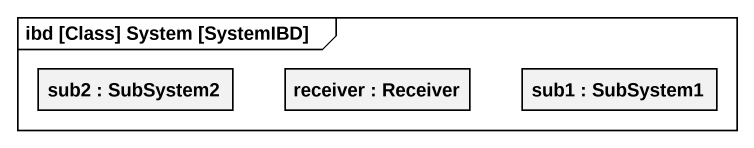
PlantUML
@startuml
mainframe ibd [Class] System [SystemIBD]
rectangle "sub2 : SubSystem2" as sub2
rectangle "receiver : Receiver" as receiver
rectangle "sub1 : SubSystem1" as sub1
@enduml
